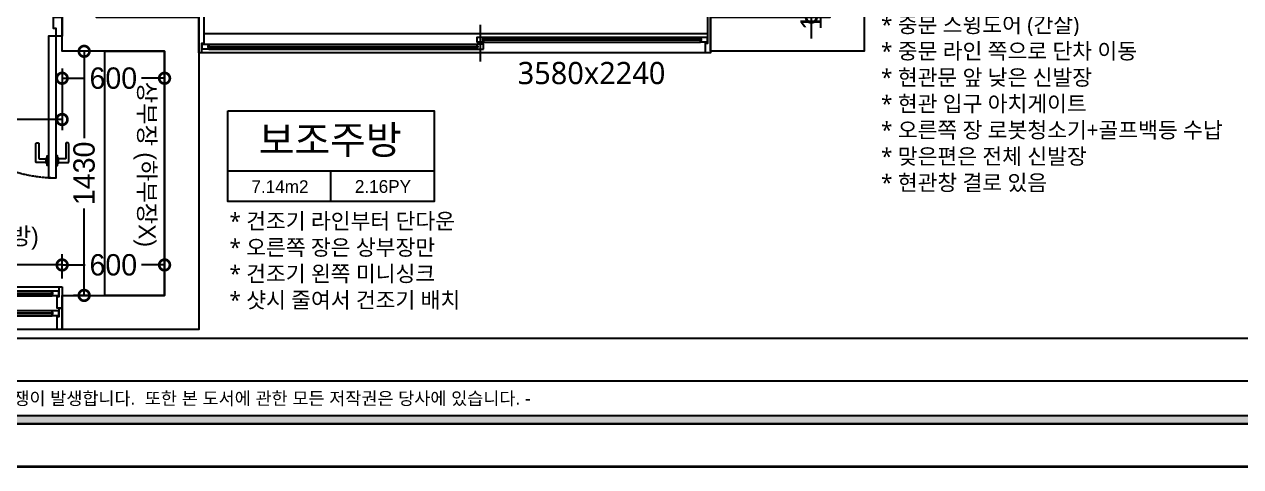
# Model space of a CAD drawing. Header units: millimetres. Extents: x 43335 to 261478, y -4312 to 41218.
# Drawn here: x 54543 to 61670, y 14895 to 17486 of the extents above; entities that cross this region are included whole.
import ezdxf
from ezdxf.enums import TextEntityAlignment as Align

# ---------------------------------------------------------------- set-up
doc = ezdxf.new("R2010")
doc.units = ezdxf.units.MM
doc.linetypes.add('CONT', pattern=[2, 1, 1])
doc.linetypes.add('HIDDEN', pattern=[0.375, 0.25, -0.125])
for name, color, linetype in [('0-ELC TEXT', 7, 'Continuous'), ('03-TEXT', 3, 'Continuous'), ('DIM', 7, 'Continuous'), ('FORM(YOURNAME)-11', 1, 'Continuous'), ('P-门', 4, 'Continuous'), ('S-DIM', 7, 'Continuous'), ('문자선', 3, 'Continuous'), ('벽1', 2, 'Continuous'), ('인테리어_가구_제작', 6, 'Continuous'), ('인테리어_기타', 8, 'Continuous'), ('인테리어_해치_벽체', 8, 'Continuous'), ('평면_가구', 6, 'Continuous')]:
    doc.layers.add(name, color=color, linetype=linetype)
doc.styles.add('YOURNAME', font='HANDotum.ttf')
doc.styles.add('넥슨고딕', font='HANDotum.ttf')
doc.styles.add('돋움', font='malgun.ttf')
doc.styles.add('스타일1', font='HANDotum.ttf')
doc.styles.add('코레일둥고', font='HANDotum.ttf')
doc.dimstyles.new('50', dxfattribs={"dimscale": 50, "dimtxt": 2.5, "dimasz": 2.5, "dimexe": 1.25, "dimexo": 2, "dimtad": 0, "dimdec": 0, "dimtxsty": '스타일1', "dimblk": 'DOTSMALL', "dimcen": 2.5, "dimclrd": 1, "dimclre": 1, "dimclrt": 2, "dimadec": 0, "dimazin": 0, "dimtfac": 1, "dimtdec": 0, "dimtix": 1, "dimtmove": 0, "dimatfit": 3, "dimldrblk": 'DOTSMALL', "dimfxl": 1.25, "dimarcsym": 0})

# ---------------------------------------------------------------- blocks, each defined once
blk = doc.blocks.new('FORM-ELEVATION')
at = {"layer": 'FORM(YOURNAME)-11'}
h = blk.add_hatch(color=256, dxfattribs=at)
h.dxf.hatch_style = 1
h.paths.add_polyline_path([(-10309, 35708), (71691, 35708), (71691, 35508), (-10309, 35508)])
h.paths.add_polyline_path([(-10309, -21492), (71691, -21492), (71691, -21692), (-10309, -21692)])
at = {"layer": 'Defpoints', "color": 158}
blk.add_line((62481, -20692), (-10309, -20692), dxfattribs=at)
for points in [[(-10309, -21692), (71691, -21692), (71691, 35708), (-10309, 35708)], [(-8309, 33708), (61071, 33708), (61071, -19692), (-8309, -19692)]]:
    blk.add_lwpolyline(points, close=True, dxfattribs=at)
at = {"layer": 'FORM(YOURNAME)-11', "color": 250}
blk.add_lwpolyline([(-11309, -22692), (72691, -22692), (72691, 36708), (-11309, 36708)], close=True, dxfattribs=at)
at = {"layer": 'FORM(YOURNAME)-11'}
blk.add_lwpolyline([(-10309, -21492), (71691, -21492), (71691, -21692), (-10309, -21692)], close=True, dxfattribs=at)
at = {"layer": 'FORM(YOURNAME)-11', "color": 1, "style": 'YOURNAME'}
blk.add_text("- 본 도서는 어떠한 경우에도 무단으로 도용할 수 없으며 도용시 '지적재산권' 보호에 관한 법률에 의거, 법적 분쟁이 발생합니다.  또한 본 도서에 관한 모든 저작권은 당사에 있습니다. -", height=300, dxfattribs=at).set_placement((28146, -21092), align=Align.MIDDLE_CENTER)
at = {"layer": 'FORM(YOURNAME)-11', "color": 3, "style": 'YOURNAME'}
for tag, height, p in [('1', 451, (71041, -1219)), ('2', 451, (71041, -1863)), ('3', 451, (71041, -3150)), ('4', 451, (71041, -5081)), ('5', 515, (71041, -7398)), ('6', 515, (71041, -9650)), ('7', 515, (71041, -11903)), ('8', 515, (71041, -14155)), ('9', 515, (71041, -16408)), ('10', 515, (66791, -18596)), ('11', 515, (71041, -18660)), ('12', 515, (66791, -20848)), ('13', 515, (71041, -20848))]:
    blk.add_attdef(tag, text='', height=height, dxfattribs=at).set_placement(p, align=Align.MIDDLE_RIGHT)
blk = doc.blocks.new('_DOTSMALL')
at = {"color": 0, "linetype": 'ByBlock', "const_width": 0.5}
blk.add_lwpolyline([(-0.0625, 0, 1), (0.0625, 0, 1)], format="xyb", close=True, dxfattribs=at)
blk = doc.blocks.new('*D149')
at = {"layer": 'Defpoints', "color": 0, "transparency": 16777216}
for p in [(59264.5, 17655.9), (59154.5, 17528.4), (59264.5, 17528.4)]:
    blk.add_point(p, dxfattribs=at)
at = {"layer": 'S-DIM', "color": 1, "lineweight": -2, "transparency": 16777216}
for p, q in [((59154.5, 17655.9), (59154.5, 17780.9)), ((59164.5, 17655.9), (59092, 17655.9)), ((59154.5, 17655.9), (59154.5, 17528.4)), ((59164.5, 17528.4), (59092, 17528.4)), ((59154.5, 17528.4), (59154.5, 17403.4))]:
    blk.add_line(p, q, dxfattribs=at)
at = {"layer": 'S-DIM', "color": 1, "lineweight": -2, "transparency": 16777216, "xscale": 125, "yscale": 125, "zscale": 125}
for p, rotation in [((59154.5, 17655.9), 270), ((59154.5, 17528.4), 90)]:
    blk.add_blockref('_DOTSMALL', p, dxfattribs=dict(at, rotation=rotation))
at = {"layer": 'S-DIM', "color": 2, "transparency": 16777216, "insert": (59154.5, 17592.2), "char_height": 125, "attachment_point": 5, "rotation": 90, "style": '스타일1'}
blk.add_mtext('128', dxfattribs=at)
blk = doc.blocks.new('ydhd1')
blk.add_lwpolyline([(-10.8, 13.6), (-10.8, 70.3, -0.414214), (-7.8, 73.3), (100.7, 73.3, -0.414214), (103.7, 70.3), (103.7, 59, -0.414214), (100.7, 56), (13.8, 56, 0.414214), (10.8, 53), (10.8, 13.6)], format="xyb")
for points in [[(28, 0), (-28, 0), (-28, 8.6), (28, 8.6)], [(15.4, 8.6), (-15.4, 8.6), (-15.4, 13.6), (15.4, 13.6)]]:
    blk.add_lwpolyline(points, close=True)
blk = doc.blocks.new('ahsuehd')
at = {"layer": 'P-门', "ltscale": 15}
for p, q in [((57230.1, -22558.5), (57230.1, -22554.5)), ((57233.6, -22550.7), (57236.4, -22552.1)), ((57233.6, -22562.3), (57236.4, -22560.9)), ((57236.4, -22552.1), (57236.9, -22553.1)), ((57236.4, -22560.9), (57236.9, -22560)), ((57236.9, -22553.1), (57237.4, -22554.5)), ((57236.9, -22560), (57237.4, -22558.5)), ((58509, -22554.5), (58509, -22558.5)), ((55620.2, -22600.5), (55620.2, -22596.5)), ((57199.1, -22600.5), (57199.1, -22596.5)), ((54708.9, -24041.2), (54708.9, -24045.2)), ((54708.9, -24157.2), (54708.9, -24161.2))]:
    blk.add_line(p, q, dxfattribs=at)
at = {"layer": 'P-门'}
for points in [[(54764.5, -22535.9), (54729.5, -22535.9), (54729.5, -22490.9), (54714.5, -22490.9), (54714.5, -22425.1), (54764.5, -22425.1)], [(54729.5, -22535.9), (54684.5, -22535.9), (54684.5, -23365.9), (54729.5, -23365.9)]]:
    blk.add_lwpolyline(points, close=True, dxfattribs=at)
at = {"layer": 'P-门', "ltscale": 15}
for points in [[(55564.6, -22635), (55564.6, -22400), (55594.6, -22400), (55594.6, -22576.4), (55594.6, -22578.5), (55582, -22578.5), (55582, -22635), (55564.6, -22635)], [(55594.6, -22520), (58547.2, -22520)], [(57214.6, -22470), (57214.6, -22685)], [(55623.7, -22583.5), (57195.6, -22583.5)], [(55623.7, -22592.7), (55626.4, -22594.1), (55627, -22595.1), (55627.5, -22596.5)], [(57195.6, -22592.7), (57192.9, -22594.1), (57192.3, -22595.1), (57191.8, -22596.5)], [(57230.1, -22554.5), (58509, -22554.5)], [(57230.1, -22558.5), (58509, -22558.5)], [(57233.6, -22541.5), (58505.5, -22541.5)], [(57233.6, -22571.5), (58505.5, -22571.5)], [(58505.5, -22550.7), (58502.8, -22552.1), (58502.3, -22553.1), (58501.7, -22554.5)], [(58505.5, -22562.3), (58502.8, -22560.9), (58502.3, -22560), (58501.7, -22558.5)], [(58534.6, -22635), (55582, -22635)], [(55620.2, -22596.5), (57199.1, -22596.5)], [(55620.2, -22600.5), (57199.1, -22600.5)], [(55623.7, -22604.3), (55626.4, -22602.9), (55627, -22602), (55627.5, -22600.5)], [(55623.7, -22613.5), (57195.6, -22613.5)], [(57195.6, -22604.3), (57192.9, -22602.9), (57192.3, -22602), (57191.8, -22600.5)], [(52994.5, -24005), (54747, -24005)], [(53880, -24041.2), (54708.9, -24041.2)], [(53880, -24045.2), (54708.9, -24045.2)], [(53883.5, -24028.2), (54705.4, -24028.2)], [(53883.5, -24058.2), (54705.4, -24058.2)], [(54705.4, -24037.4), (54702.6, -24038.8), (54702.1, -24039.7), (54701.6, -24041.2)], [(54705.4, -24049), (54702.6, -24047.6), (54702.1, -24046.6), (54701.6, -24045.2)], [(53880, -24157.2), (54708.9, -24157.2)], [(53880, -24161.2), (54708.9, -24161.2)], [(53883.5, -24144.2), (54705.4, -24144.2)], [(54705.4, -24153.4), (54702.6, -24154.8), (54702.1, -24155.7), (54701.6, -24157.2)], [(54705.4, -24165), (54702.6, -24163.6), (54702.1, -24162.6), (54701.6, -24161.2)], [(54764.5, -24130), (54764.5, -24255), (54734.5, -24255), (54734.5, -24181.6), (54734.5, -24179.5), (54747, -24179.5), (54747, -24130), (54764.5, -24130)], [(53883.5, -24174.2), (54705.4, -24174.2)], [(54734.5, -24255), (52981.9, -24255)]]:
    blk.add_lwpolyline(points, dxfattribs=at)
for points in [[(58564.6, -22400), (58564.6, -22635), (58534.6, -22635), (58534.6, -22578.6), (58534.6, -22576.5), (58547.2, -22576.5), (58547.2, -22400)], [(55585.7, -22613.5), (55585.7, -22583.5), (55623.7, -22583.5), (55623.7, -22593.5), (55618.1, -22595.3), (55618.1, -22601.8), (55623.7, -22603.5), (55623.7, -22613.5)], [(57233.6, -22551.5), (57228.1, -22553.3), (57228.1, -22559.8), (57233.6, -22561.5), (57233.6, -22571.5), (57195.6, -22571.5), (57195.6, -22541.5), (57233.6, -22541.5)], [(57233.6, -22613.5), (57233.6, -22583.5), (57195.6, -22583.5), (57195.6, -22593.5), (57201.2, -22595.3), (57201.2, -22601.8), (57195.6, -22603.5), (57195.6, -22613.5)], [(58543.5, -22541.5), (58543.5, -22571.5), (58505.5, -22571.5), (58505.5, -22561.5), (58511.1, -22559.8), (58511.1, -22553.3), (58505.5, -22551.5), (58505.5, -22541.5)], [(54764.5, -24005), (54764.5, -24130), (54734.5, -24130), (54734.5, -24064.1), (54734.5, -24062), (54747, -24062), (54747, -24005)], [(54743.4, -24028.2), (54743.4, -24058.2), (54705.4, -24058.2), (54705.4, -24048.2), (54710.9, -24046.4), (54710.9, -24039.9), (54705.4, -24038.2), (54705.4, -24028.2)], [(54743.4, -24144.2), (54743.4, -24174.2), (54705.4, -24174.2), (54705.4, -24164.2), (54710.9, -24162.4), (54710.9, -24155.9), (54705.4, -24154.2), (54705.4, -24144.2)]]:
    blk.add_lwpolyline(points, close=True, dxfattribs=at)
at = {"layer": 'P-门', "linetype": 'HIDDEN', "ltscale": 15}
blk.add_arc((54729.5, -22535.9), 830, 180, 270, dxfattribs=at)
at = {"layer": 'P-门', "rotation": 90.000000000005}
blk.add_blockref('ydhd1', (54684.5, -23265.9), dxfattribs=at)
at = {"layer": 'P-门', "xscale": -1, "rotation": 269.9999999999932}
blk.add_blockref('ydhd1', (54729.5, -23265.9), dxfattribs=at)
blk = doc.blocks.new('*D174')
at = {"layer": 'Defpoints', "color": 0, "transparency": 16777216}
for p in [(55014.6, 17328.4), (54893.5, 15898.4), (55014.6, 15898.4)]:
    blk.add_point(p, dxfattribs=at)
at = {"layer": 'S-DIM', "color": 1, "lineweight": -2, "transparency": 16777216}
for p, q in [((54914.6, 17328.4), (54831, 17328.4)), ((54893.5, 17328.4), (54893.5, 16819.4)), ((54893.5, 15898.4), (54893.5, 16407.4)), ((54914.6, 15898.4), (54831, 15898.4))]:
    blk.add_line(p, q, dxfattribs=at)
at = {"layer": 'S-DIM', "color": 1, "lineweight": -2, "transparency": 16777216, "xscale": 125, "yscale": 125, "zscale": 125}
for p, rotation in [((54893.5, 17328.4), 90), ((54893.5, 15898.4), 270)]:
    blk.add_blockref('_DOTSMALL', p, dxfattribs=dict(at, rotation=rotation))
at = {"layer": 'S-DIM', "color": 2, "transparency": 16777216, "insert": (54893.5, 16613.4), "char_height": 125, "attachment_point": 5, "rotation": 90, "style": '스타일1'}
blk.add_mtext('1430', dxfattribs=at)
blk = doc.blocks.new('*D175')
at = {"layer": 'Defpoints', "color": 0, "transparency": 16777216}
for p in [(55364.6, 16076.8), (54764.5, 15898.4), (55364.6, 15898.4)]:
    blk.add_point(p, dxfattribs=at)
at = {"layer": 'S-DIM', "color": 1, "lineweight": -2, "transparency": 16777216}
for p, q in [((54764.5, 15998.4), (54764.5, 16139.3)), ((55364.6, 15998.4), (55364.6, 16139.3)), ((54764.5, 16076.8), (54900.2, 16076.8)), ((55364.6, 16076.8), (55228.9, 16076.8))]:
    blk.add_line(p, q, dxfattribs=at)
at = {"layer": 'S-DIM', "color": 1, "lineweight": -2, "transparency": 16777216, "xscale": 125, "yscale": 125, "zscale": 125, "rotation": 180}
blk.add_blockref('_DOTSMALL', (54764.5, 16076.8), dxfattribs=at)
at = {"layer": 'S-DIM', "color": 1, "lineweight": -2, "transparency": 16777216, "xscale": 125, "yscale": 125, "zscale": 125}
blk.add_blockref('_DOTSMALL', (55364.6, 16076.8), dxfattribs=at)
at = {"layer": 'S-DIM', "color": 2, "transparency": 16777216, "insert": (55064.5, 16076.8), "char_height": 125, "attachment_point": 5, "style": '스타일1'}
blk.add_mtext('600', dxfattribs=at)
blk = doc.blocks.new('*D176')
at = {"layer": 'Defpoints', "color": 0, "transparency": 16777216}
for p in [(54764.5, 17328.4), (55364.6, 17328.4), (55364.6, 17170.5)]:
    blk.add_point(p, dxfattribs=at)
at = {"layer": 'S-DIM', "color": 1, "lineweight": -2, "transparency": 16777216}
for p, q in [((54764.5, 17228.4), (54764.5, 17108)), ((55364.6, 17228.4), (55364.6, 17108)), ((54764.5, 17170.5), (54900.2, 17170.5)), ((55364.6, 17170.5), (55228.9, 17170.5))]:
    blk.add_line(p, q, dxfattribs=at)
at = {"layer": 'S-DIM', "color": 1, "lineweight": -2, "transparency": 16777216, "xscale": 125, "yscale": 125, "zscale": 125, "rotation": 180}
blk.add_blockref('_DOTSMALL', (54764.5, 17170.5), dxfattribs=at)
at = {"layer": 'S-DIM', "color": 1, "lineweight": -2, "transparency": 16777216, "xscale": 125, "yscale": 125, "zscale": 125}
blk.add_blockref('_DOTSMALL', (55364.6, 17170.5), dxfattribs=at)
at = {"layer": 'S-DIM', "color": 2, "transparency": 16777216, "insert": (55064.5, 17170.5), "char_height": 125, "attachment_point": 5, "style": '스타일1'}
blk.add_mtext('600', dxfattribs=at)
blk = doc.blocks.new('*D177')
at = {"layer": 'Defpoints', "color": 0, "transparency": 16777216}
for p in [(53864.5, 17328.5), (54764.5, 17328.4), (53864.5, 16928.9)]:
    blk.add_point(p, dxfattribs=at)
at = {"layer": 'S-DIM', "color": 1, "lineweight": -2, "transparency": 16777216}
for p, q in [((53864.5, 17228.5), (53864.5, 16866.4)), ((54764.5, 17228.4), (54764.5, 16866.4)), ((53864.5, 16928.9), (54150.2, 16928.9)), ((54764.5, 16928.9), (54478.7, 16928.9))]:
    blk.add_line(p, q, dxfattribs=at)
at = {"layer": 'S-DIM', "color": 1, "lineweight": -2, "transparency": 16777216, "xscale": 125, "yscale": 125, "zscale": 125, "rotation": 180}
blk.add_blockref('_DOTSMALL', (53864.5, 16928.9), dxfattribs=at)
at = {"layer": 'S-DIM', "color": 1, "lineweight": -2, "transparency": 16777216, "xscale": 125, "yscale": 125, "zscale": 125}
blk.add_blockref('_DOTSMALL', (54764.5, 16928.9), dxfattribs=at)
at = {"layer": 'S-DIM', "color": 2, "transparency": 16777216, "insert": (54314.5, 16928.9), "char_height": 125, "attachment_point": 5, "style": '스타일1'}
blk.add_mtext('900', dxfattribs=at)
blk = doc.blocks.new('*D186')
at = {"layer": 'Defpoints', "color": 0, "transparency": 16777216}
for p in [(54764.5, 16076.8), (51164.5, 15938.4), (54764.5, 15938.4)]:
    blk.add_point(p, dxfattribs=at)
at = {"layer": 'S-DIM', "color": 1, "lineweight": -2, "transparency": 16777216}
for p, q in [((51164.5, 16038.4), (51164.5, 16139.3)), ((54764.5, 16038.4), (54764.5, 16139.3)), ((51164.5, 16076.8), (52752.8, 16076.8)), ((54764.5, 16076.8), (53176.2, 16076.8))]:
    blk.add_line(p, q, dxfattribs=at)
at = {"layer": 'S-DIM', "color": 1, "lineweight": -2, "transparency": 16777216, "xscale": 125, "yscale": 125, "zscale": 125, "rotation": 180}
blk.add_blockref('_DOTSMALL', (51164.5, 16076.8), dxfattribs=at)
at = {"layer": 'S-DIM', "color": 1, "lineweight": -2, "transparency": 16777216, "xscale": 125, "yscale": 125, "zscale": 125}
blk.add_blockref('_DOTSMALL', (54764.5, 16076.8), dxfattribs=at)
at = {"layer": 'S-DIM', "color": 2, "transparency": 16777216, "insert": (52964.5, 16076.8), "char_height": 125, "attachment_point": 5, "style": '스타일1'}
blk.add_mtext('3600', dxfattribs=at)
blk = doc.blocks.new('aheishx')
at = {"layer": '인테리어_해치_벽체'}
h = blk.add_hatch(dxfattribs=at)
h.set_pattern_fill('ANSI31', color=256, scale=10, angle=450)
h.paths.add_polyline_path([(52324.5, 41318.4), (52454.5, 41318.4), (52454.5, 41118.4), (52324.5, 41118.4)])
h.paths.add_polyline_path([(52764.5, 37528.3), (53864.5, 37528.3), (53864.5, 37328.5), (52764.5, 37328.5)])
edge = h.paths.add_edge_path()
edge.add_arc((53994.5, 43177.4), 500, 180, 270)
edge.add_line((53994.5, 42677.4), (54394.5, 42677.4))
edge.add_line((54394.5, 42677.4), (54394.5, 42777.4))
edge.add_line((54394.5, 42777.4), (53994.5, 42777.4))
edge.add_arc((53994.5, 43177.4), 400, 180, 270, ccw=False)
edge.add_line((53594.5, 43177.4), (53494.5, 43177.4))
edge = h.paths.add_edge_path()
edge.add_arc((53994.5, 43777.4), 500, 90, 180, ccw=False)
edge.add_line((53994.5, 44277.4), (54394.5, 44277.4))
edge.add_line((54394.5, 44277.4), (54394.5, 44177.4))
edge.add_line((54394.5, 44177.4), (53994.5, 44177.4))
edge.add_arc((53994.5, 43777.4), 400, 90, 180)
edge.add_line((53594.5, 43777.4), (53494.5, 43777.4))
h.paths.add_polyline_path([(54964.5, 41318.4), (55314.5, 41318.4), (55314.5, 41218.4), (54964.5, 41218.4)])
h.paths.add_polyline_path([(56264.5, 41318.4), (56754.5, 41318.4), (56754.5, 41218.4), (56264.5, 41218.4)])
h.paths.add_polyline_path([(54964.5, 39338.4), (55314.5, 39338.4), (55314.5, 39138.4), (54964.5, 39138.4)])
h.paths.add_polyline_path([(56264.5, 39338.4), (56399.5, 39338.4), (56399.5, 39138.4), (56264.5, 39138.4)])
h.paths.add_polyline_path([(58404.5, 39338.4), (58404.5, 40068.4), (58334.5, 40068.4), (58334.5, 39338.4)])
h.paths.add_polyline_path([(58334.5, 39338.4), (57629.5, 39338.4), (57629.5, 39468.4), (58334.5, 39468.4)])
h.paths.add_polyline_path([(59824.5, 48177.4), (60444.5, 48177.4), (60444.5, 48032.4), (59824.5, 48032.4)])
h.paths.add_polyline_path([(45604.5, 38658.4), (46204.5, 38658.4), (46204.5, 38588.4), (45604.5, 38588.4)])
h.paths.add_polyline_path([(45254.5, 38658.4), (45254.5, 39263.4), (45384.5, 39263.4), (45384.5, 38658.4)])
h.paths.add_polyline_path([(46709.5, 46807.4), (46709.5, 43768.4), (46609.5, 43768.4), (46609.5, 46807.4)])
blk = doc.blocks.new('aheishxsdfe')
at = {"layer": '벽1'}
for points in [[(55564.6, 37528.4), (55564.6, 35698.4), (54764.5, 35698.4), (54764.5, 35898.4), (55364.6, 35898.4), (55364.6, 37328.4), (54764.5, 37328.4), (54764.5, 41318.4), (54964.5, 41318.4), (54964.5, 37528.4), (55564.6, 37528.4)], [(59464.5, 37655.9), (59464.5, 37328.4), (58564.6, 37328.4), (58564.6, 37528.4), (59264.5, 37528.4), (59264.5, 37655.9), (59464.5, 37655.9)]]:
    blk.add_lwpolyline(points, dxfattribs=at)

msp = doc.modelspace()

# ---------------------------------------------------------------- linework, layer by layer
at = {"layer": 'DIM'}
msp.add_lwpolyline([(43834.5, 29745.2), (64834.5, 29745.2), (64834.5, 14895.2), (43834.5, 14895.2)], close=True, dxfattribs=at)
at = {"layer": '인테리어_기타', "color": 152, "true_color": 0x2776bb}
msp.add_line((56340, 16448.9), (56340, 16625.8), dxfattribs=at)
msp.add_lwpolyline([(55736.4, 16979.5), (56943.6, 16979.5), (56943.6, 16625.8), (55736.4, 16625.8)], close=True, dxfattribs=at)
msp.add_lwpolyline([(56943.6, 16625.8), (56943.6, 16448.9), (55736.4, 16448.9), (55736.4, 16625.8)], dxfattribs=at)
at = {"layer": '평면_가구'}
msp.add_lwpolyline([(55014.6, 17328.4), (55364.6, 17328.4), (55364.6, 15898.4), (55014.6, 15898.4)], close=True, dxfattribs=at)

# ---------------------------------------------------------------- block references
at = {"layer": 'DIM'}
for name, p in [('ahsuehd', (0, 39953.5)), ('aheishxsdfe', (0, -20000)), ('aheishx', (0, -20000))]:
    msp.add_blockref(name, p, dxfattribs=at)
at = {"layer": '인테리어_가구_제작', "color": 8, "linetype": 'CONT', "ltscale": 200, "xscale": 0.25, "yscale": 0.25, "zscale": 0.25}
msp.add_blockref('FORM-ELEVATION', (46661.7, 20568.1), dxfattribs=at)

# ---------------------------------------------------------------- texts
at = {"layer": '0-ELC TEXT', "style": '코레일둥고'}
msp.add_text('상부장 (하부장X)', height=100, rotation=270, dxfattribs=at).set_placement((55212.4, 17150.2))
msp.add_text('바닥 타일(덧방)', height=100, dxfattribs=at).set_placement((53748.4, 16195.9))
at = {"layer": '03-TEXT'}
for s, height, style, p in [('보조주방', 166.67, '코레일둥고', (56335, 16726.1)), ('7.14m2', 75, '넥슨고딕', (56041, 16497.8)), ('2.16PY', 75, '넥슨고딕', (56644.5, 16499.2))]:
    msp.add_text(s, height=height, dxfattribs=dict(at, style=style)).set_placement(p, align=Align.CENTER)
at = {"layer": '문자선', "char_height": 92.489, "attachment_point": 1, "style": '돋움'}
for s, insert in [('* 현관문 내부 필름작업\\P* 중문 위치 이동^J* 중문 스윙도어 (간살)\\P* 중문 라인 쪽으로 단차 이동\\P* 현관문 앞 낮은 신발장\\P* 현관 입구 아치게이트\\P* 오른쪽 장 로봇청소기+골프백등 수납\\P* 맞은편은 전체 신발장\\P* 현관창 결로 있음', (59563.5, 17838.6)), ('* 건조기 라인부터 단다운\\P* 오른쪽 장은 상부장만^J* 건조기 왼쪽 미니싱크\\P* 샷시 줄여서 건조기 배치', (55745.3, 16380.2))]:
    msp.add_mtext_dynamic_manual_height_columns(s, width=2262.594, gutter_width=137.5, heights=[4379], dxfattribs=dict(at, insert=insert))
at = {"layer": '인테리어_기타', "color": 152, "true_color": 0x2776bb, "insert": (58299.5, 17266.2), "char_height": 130.2, "attachment_point": 3, "style": '돋움'}
msp.add_mtext_dynamic_manual_height_columns('3580x2240', width=1361.317, gutter_width=276.6, heights=[390.6], dxfattribs=at)

# ---------------------------------------------------------------- dimensions: what is measured, and where the dimension line sits
at = {"layer": 'S-DIM'}
for base, p1, p2, picture, middle in [((59154.4767732, 17528.4391277), (59264.4767732, 17655.9391277), (59264.4767732, 17528.4391277), '*D149', (59154.4767732, 17592.1891277)), ((54893.5, 15898.4), (55014.6, 17328.4), (55014.6, 15898.4), '*D174', (54893.5, 16613.4))]:
    dim = msp.add_linear_dim(base=base, p1=p1, p2=p2, angle=90, dimstyle='50', dxfattribs=at)
    dim.commit()
    dim.dimension.update_dxf_attribs({"geometry": picture, "text_midpoint": middle})
for base, p1, p2, picture, middle in [((53864.5, 16928.9), (54764.5, 17328.4), (53864.5, 17328.5), '*D177', (54314.5, 16928.9)), ((55364.6, 17170.5), (54764.5, 17328.4), (55364.6, 17328.4), '*D176', (55064.5, 17170.5)), ((54764.5, 16076.8), (51164.5, 15938.4), (54764.5, 15938.4), '*D186', (52964.5, 16076.8)), ((55364.6, 16076.8), (54764.5, 15898.4), (55364.6, 15898.4), '*D175', (55064.5, 16076.8))]:
    dim = msp.add_linear_dim(base=base, p1=p1, p2=p2, dimstyle='50', dxfattribs=at)
    dim.commit()
    dim.dimension.update_dxf_attribs({"geometry": picture, "text_midpoint": middle})

doc.saveas('drawing.dxf')
